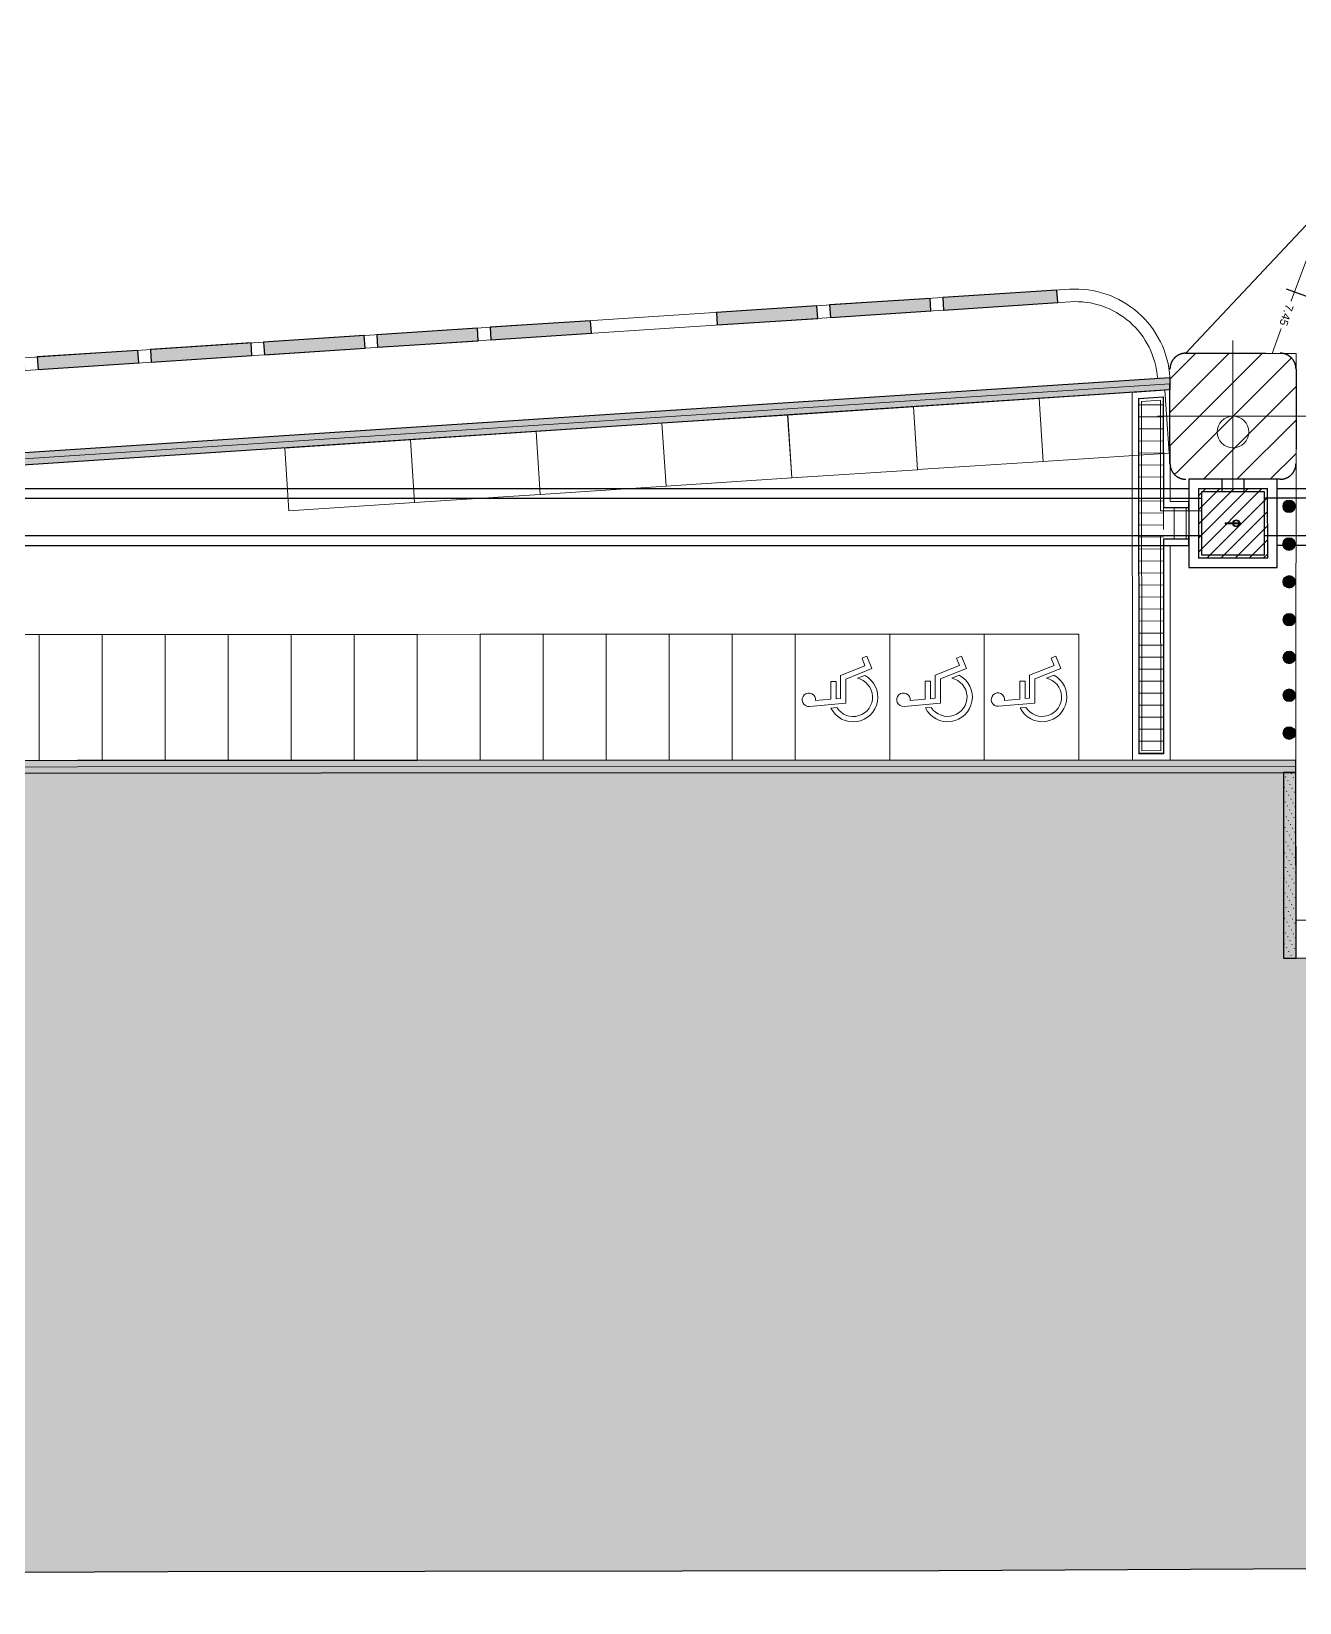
# Model space of a CAD drawing. Header units: millimetres. Extents: x -741734 to 900748, y -161760 to 44149.
# Drawn here: x -99879 to -79753, y -18580 to 6359 of the extents above; entities that cross this region are included whole.
import ezdxf

# ---------------------------------------------------------------- set-up
doc = ezdxf.new("R2010")
doc.units = ezdxf.units.MM
doc.header["$LTSCALE"] = 100
doc.header["$MEASUREMENT"] = 0
doc.linetypes.add('DASHDOT', pattern=[1, 0.5, -0.25, 0, -0.25])
doc.linetypes.add('DASHED', pattern=[19.05, 12.7, -6.35])
doc.layers.get('Defpoints').update_dxf_attribs({"color": 6, "lineweight": 0})
for name, color, linetype in [('0.BR.MEP DUONG TK', 3, 'Continuous'), ('4', 4, 'DASHED'), ('7', 7, 'Continuous'), ('L1-DRAINAGE-LONG_DITCH', 240, 'Continuous'), ('Layer1', 113, 'Continuous')]:
    doc.layers.add(name, color=color, linetype=linetype)
for name, color, linetype, lineweight in [('1', 1, 'Continuous', 18), ('3', 3, 'DASHDOT', 13), ('6', 6, 'Continuous', 18), ('8', 251, 'Continuous', 0), ('ANGLE', 6, 'Continuous', 9), ('ARC-PARKING', 2, 'Continuous', 5), ('ARC-VIEW', 90, 'Continuous', 5), ('BOLLARD', 221, 'Continuous', 5), ('hatch', 8, 'Continuous', 9), ('HTP-profile- REVISE1$0$8', 104, 'Continuous', 0), ('Trench', 30, 'Continuous', 15), ('trench cover', 74, 'Continuous', 0)]:
    doc.layers.add(name, color=color, linetype=linetype, lineweight=lineweight)
doc.layers.add('Defpoint', color=250, linetype='Continuous', plot=False)
doc.styles.get("Standard").update_dxf_attribs({"font": 'arial.ttf'})
pattern_1 = [(298.938725866, (-1343968799.43, -45579464.75), (87.513767946, 48.387399392), [10, -60])]

# ---------------------------------------------------------------- blocks, each defined once
blk = doc.blocks.new('bollard H')
at = {"layer": 'BOLLARD'}
h = blk.add_hatch(color=256, dxfattribs=at)
h.dxf.hatch_style = 1
h.set_gradient(color1=(128, 128, 128), tint=1, name='SPHERICAL')
edge = h.paths.add_edge_path()
edge.add_arc((0, 0), 0.1, -7.8306, 352.1694)
blk.add_circle((0, 0), 0.1, dxfattribs=at)
blk = doc.blocks.new('*U24')
at = {"layer": 'BOLLARD', "rotation": 7.830578339736208}
blk.add_blockref('bollard H', (0, 0), dxfattribs=at)
blk = doc.blocks.new('*U23')
at = {"layer": 'BOLLARD'}
for p in [(-0.49, 3.566), (-0.409, 2.972), (-0.327, 2.378), (-0.245, 1.783), (-0.163, 1.189), (-0.082, 0.594), (0, 0)]:
    blk.add_blockref('*U24', p, dxfattribs=at)
blk = doc.blocks.new('disable')
at = {"layer": '8'}
blk.add_lwpolyline([(0, 0), (1.5, 0), (1.5, 2), (0, 2)], close=True, dxfattribs=at)
blk = doc.blocks.new('A$C0FC06FC7')
for p, q in [((983, 1690), (815, 3615)), ((1125, 3293), (1196, 2492)), ((756, 2171), (730, 2478)), ((2267, 1690), (983, 1690)), ((2142, 2492), (1196, 2492)), ((1220, 2211), (1241, 1971)), ((2142, 2211), (1220, 2211)), ((2458, 1971), (1241, 1971)), ((2142, 2211), (2142, 2492)), ((2814, 314), (2267, 1690)), ((2971, 680), (2458, 1971)), ((2460, 695), (2306, 1083)), ((3363, 835), (2971, 680)), ((3467, 574), (3363, 835)), ((3467, 574), (2814, 314))]:
    blk.add_line(p, q)
for centre, radius, start, end in [((1169, 3645), 355, 263.02012, 184.99558), ((1306, 1306), 1306, 116.18724, 332.11531), ((1306, 1306), 1025, 122.42966, 347.44221)]:
    blk.add_arc(centre, radius, start, end)
blk = doc.blocks.new('disable space')
at = {"layer": '1', "rotation": 269.9901633688832}
blk.add_blockref('disable', (-2, 1.498), dxfattribs=at)
at = {"layer": '1', "xscale": 0.0003, "yscale": 0.0003, "zscale": 0.0003, "rotation": 359.990163368978}
blk.add_blockref('A$C0FC06FC7', (-1.391, 0.187), dxfattribs=at)
blk = doc.blocks.new('*U39')
at = {"layer": 'ARC-PARKING', "xscale": 1000, "yscale": 1000, "zscale": 1000, "rotation": 61.07028778851289}
blk.add_blockref('disable space', (1138, 513), dxfattribs=at)
blk = doc.blocks.new('*U40')
at = {"layer": '1'}
for p in [(-2626, 1451), (-1313, 726), (0, 0)]:
    blk.add_blockref('*U39', p, dxfattribs=at)
blk = doc.blocks.new('BIKE1X2')
at = {"layer": '8'}
blk.add_lwpolyline([(0, 0), (1, 0), (1, 2), (0, 2)], close=True, dxfattribs=at)
blk = doc.blocks.new('*U35')
at = {"layer": 'ARC-VIEW', "xscale": -1000, "yscale": 1000, "zscale": 1000, "rotation": 151.0973480734846}
blk.add_blockref('BIKE1X2', (46, 1117), dxfattribs=at)
blk = doc.blocks.new('*U36')
at = {"layer": '1'}
for p in [(-44648, 24650), (-43772, 24166), (-42897, 23683), (-42021, 23200), (-41146, 22716), (-40270, 22233), (-39395, 21750), (-38519, 21266), (-37644, 20783), (-36769, 20300), (-35893, 19816), (-35018, 19333), (-34142, 18850)]:
    blk.add_blockref('*U35', p, dxfattribs=at)
blk = doc.blocks.new('*U33')
at = {"layer": 'ARC-VIEW', "xscale": -1000, "yscale": 1000, "zscale": 1000, "rotation": 151.0973480734846}
blk.add_blockref('BIKE1X2', (46, 1117), dxfattribs=at)
blk = doc.blocks.new('*U34')
at = {"layer": '1'}
for p in [(5800, 10505), (4833, 8754), (3867, 7004), (2900, 5253), (1933, 3502), (967, 1751), (0, 0)]:
    blk.add_blockref('*U33', p, dxfattribs=at)
blk = doc.blocks.new('FD3')
at = {"layer": 'ANGLE', "flags": 128}
blk.add_lwpolyline([(-0.707, -2.455), (-1.107, -2.455), (-1.107, -0.694), (-1.497, -0.72), (-1.497, -6.352), (-1.107, -6.352), (-1.107, -2.945), (-0.707, -2.945)], dxfattribs=at)
at = {"layer": 'Trench', "ltscale": 5}
for p, q in [((-0.502, -2.5), (-0.702, -2.5)), ((-0.502, -2.9), (-0.702, -2.9))]:
    blk.add_line(p, q, dxfattribs=at)
at = {"layer": 'Trench', "flags": 128}
for points in [[(-0.707, -2.5), (-0.707, -2.35), (-1.002, -2.35), (-1.001, -0.582), (-1.602, -0.621), (-1.602, -6.457), (-1.002, -6.457), (-1.002, -3.05), (-0.707, -3.05), (-0.707, -2.9)], [(-0.707, -2.95), (-1.102, -2.95), (-1.102, -6.357), (-1.502, -6.357), (-1.502, -0.715), (-1.102, -0.689), (-1.102, -2.45), (-0.707, -2.45)]]:
    blk.add_lwpolyline(points, dxfattribs=at)
at = {"layer": 'Trench', "ltscale": 0.2}
blk.add_lwpolyline([(-0.707, -2.9), (-1.152, -2.9), (-1.152, -6.307), (-1.452, -6.307), (-1.452, -0.762), (-1.152, -0.742), (-1.152, -2.5), (-0.707, -2.5)], dxfattribs=at)

msp = doc.modelspace()

# ---------------------------------------------------------------- hatches: boundary and pattern name
at = {"layer": '8'}
h = msp.add_hatch(dxfattribs=at)
h.set_pattern_fill('ACAD_ISO07W100', color=256, scale=20, angle=-61.06127413)
h.set_pattern_definition(pattern_1)
edge = h.paths.add_edge_path()
edge.add_line((-111350.7209, 4119.635), (-111351.8295, 3919.9196))
edge.add_arc((-111355.5015, -880.079), 4800, 72.87918298, 89.956169, ccw=False)
edge.add_line((-109942.4412, 3707.2144), (-109883.6022, 3898.3634))
edge.add_arc((-111354.5779, -880.3635), 5000, 72.89071838, 89.95580188)
h.paths.add_polyline_path([(-108163.3671, 3368.4658), (-109692.4649, 3839.4859), (-109751.3039, 3648.3369), (-108222.2062, 3177.3168)])
h.paths.add_polyline_path([(-106443.1321, 2838.5682), (-107972.2299, 3309.5883), (-108031.0689, 3118.4392), (-106501.9712, 2647.4191)])
h.paths.add_polyline_path([(-104722.8971, 2308.6706), (-106251.9949, 2779.6907), (-106310.8339, 2588.5416), (-104781.7361, 2117.5215)])
h.paths.add_polyline_path([(-103002.662, 1778.7729), (-104531.7599, 2249.7931), (-104590.5989, 2058.644), (-103061.5011, 1587.6239)])
h.paths.add_polyline_path([(-101903.3805, 1440.1525), (-102811.5248, 1719.8954), (-102870.3639, 1528.7464), (-101962.2196, 1249.0035)])
edge = h.paths.add_edge_path()
edge.add_line((-101712.2241, 1381.2691), (-101771.1016, 1190.1319))
edge.add_arc((-100299.1637, 5968.5625), 5000, 252.87918298, 273.75378881)
edge.add_line((-99971.8182, 979.2895), (-99984.912, 1178.8604))
edge.add_arc((-100299.1637, 5968.5625), 4800, 252.87918299, 273.75378881, ccw=False)
h.paths.add_polyline_path([(-99785.3411, 1191.9542), (-99772.2473, 992.3833), (-98175.6799, 1097.1339), (-98188.7737, 1296.7048)])
h.paths.add_polyline_path([(-97989.2028, 1309.7987), (-97976.109, 1110.2277), (-96379.5416, 1214.9783), (-96392.6355, 1414.5492)])
h.paths.add_polyline_path([(-96193.0645, 1427.6431), (-96179.9707, 1228.0721), (-94583.4034, 1332.8227), (-94596.4972, 1532.3936)])
h.paths.add_polyline_path([(-94396.9263, 1545.4875), (-94383.8324, 1345.9165), (-92787.2651, 1450.6671), (-92800.3589, 1650.238)])
h.paths.add_polyline_path([(-92600.788, 1663.3319), (-92587.6942, 1463.761), (-90991.1268, 1568.5115), (-91004.2206, 1768.0825)])
h.paths.add_polyline_path([(-90804.6497, 1781.1763), (-90791.5559, 1581.6054)])
h.paths.add_polyline_path([(-89008.5114, 1899.0207), (-88995.4176, 1699.4498), (-87398.8503, 1804.2003), (-87411.9441, 2003.7713)])
h.paths.add_polyline_path([(-87212.3732, 2016.8651), (-87199.2793, 1817.2942), (-85602.712, 1922.0448), (-85615.8058, 2121.6157)])
h.paths.add_polyline_path([(-85416.2349, 2134.7095), (-85403.1411, 1935.1386), (-83591.2323, 2054.0177), (-83604.3261, 2253.5886)])
h = msp.add_hatch(dxfattribs=at)
h.set_pattern_fill('ACAD_ISO07W100', color=256, scale=20, angle=-61.06127413)
h.set_pattern_definition([(298.938725866, (-1344009432.24, -45328394.97), (87.513767946, 48.387399392), [10, -60])])
h.paths.add_polyline_path([(-110826.407, 2619.2301), (-155646.1032, 2653.8042), (-157361.289, 2666.0756), (-157361.2034, 2466.0699), (-155646.8957, 2453.8047), (-131268.6424, 2434.9993), (-131269.2156, 2134.9996), (-130669.0449, 2134.5366), (-130668.8134, 2434.5366), (-110856.5882, 2419.2533), (-103243.2643, 74.0609), (-103331.9072, -212.5444), (-102758.3322, -389.2272), (-102670.016, -102.5214), (-101068.3939, -595.8817), (-81809.7501, 667.6755), (-81809.7501, 868.1055), (-101044.7253, -393.8988)])
h.paths.add_polyline_path([(-130786.4927, 2202.268), (-131151.3689, 2202.268), (-131151.1493, 2567.2679), (-130786.273, 2567.2679)], flags=16)
h.paths.add_polyline_path([(-103199.5796, -182.6764), (-103092.1282, 166.149), (-102743.3027, 58.6976), (-102850.7542, -290.1279)], flags=16)
h = msp.add_hatch(dxfattribs=at)
h.set_pattern_fill('ANSI31', color=256, scale=50, angle=-61.00497395)
h.set_pattern_definition([(45.05548, (22074.88, -3221.12), (-112.36184, 112.14446), [])])
h.paths.add_polyline_path([(-81354.4427, -904.5966), (-80264.7574, -903.5415), (-80263.702, -1993.541), (-81353.3873, -1994.5961)])
h = msp.add_hatch(color=256, dxfattribs=at)
h.dxf.hatch_style = 1
edge = h.paths.add_edge_path()
edge.add_arc((-80929.0723, -1449.185), 6, 0, 360)
h = msp.add_hatch(color=256, dxfattribs=at)
h.dxf.hatch_style = 1
edge = h.paths.add_edge_path()
edge.add_arc((-80829.0724, -1449.0882), 6, 0, 360)
h = msp.add_hatch(color=256, dxfattribs=at)
h.dxf.hatch_style = 1
edge = h.paths.add_edge_path()
edge.add_arc((-80759.0724, -1449.0204), 57, 0, 360)
edge = h.paths.add_edge_path(flags=17)
edge.add_arc((-80759.0724, -1449.0204), 43, 0, 360)
h = msp.add_hatch(color=256, dxfattribs=at)
h.dxf.hatch_style = 1
edge = h.paths.add_edge_path()
edge.add_arc((-80789.0724, -1449.0494), 6, 0, 360)
h = msp.add_hatch(color=256, dxfattribs=at)
h.dxf.hatch_style = 1
edge = h.paths.add_edge_path()
edge.add_arc((-80789.0724, -1449.0494), 6, 0, 360)
h = msp.add_hatch(color=256, dxfattribs=at)
h.dxf.hatch_style = 1
edge = h.paths.add_edge_path()
edge.add_arc((-80689.0724, -1448.9526), 6, 0, 360)
h = msp.add_hatch(dxfattribs=at)
h.set_pattern_fill('ACAD_ISO07W100', color=256, scale=20, angle=-61.06127413)
h.set_pattern_definition(pattern_1)
h.paths.add_polyline_path([(-157155.453, -5229.3479), (-157155.3674, -5429.3501), (-79810.5164, -5406.3633), (-79810.6564, -5206.3631)])
h = msp.add_hatch(dxfattribs=at)
h.set_pattern_fill('ACAD_ISO07W100', color=256, scale=20, angle=-61.06127413)
h.set_pattern_definition([(298.938725866, (-1343969006.4, -45579464.75), (87.513767946, 48.387399392), [10, -60])])
h.paths.add_polyline_path([(-80007.86, -8349.9999), (-79807.8599, -8349.9999), (-79810.5165, -5406.3112), (-80010.5165, -5406.4237)])
at = {"layer": 'hatch'}
h = msp.add_hatch(dxfattribs=at)
h.set_pattern_fill('ANSI31', color=256, scale=3000, angle=-0.00000234, style=0)
h.set_pattern_definition([(45, (-80809.75, 250.93), (-265.17, 265.17), [])])
edge = h.paths.add_edge_path()
edge.add_line((-81809.7501, -499.0691), (-81809.7501, 1000.9309))
edge.add_arc((-81559.7501, 1000.9309), 250, 89.99999762, 179.99999762, ccw=False)
edge.add_line((-81559.7501, 1250.9309), (-80059.7501, 1250.9309))
edge.add_arc((-80059.7501, 1000.9309), 250, -0.00000238, 89.99999762, ccw=False)
edge.add_line((-79809.7501, 1000.9308), (-79809.7501, -499.0692))
edge.add_arc((-80059.7501, -499.0691), 250, 269.99999763, 359.99999763, ccw=False)
edge.add_line((-80059.7502, -749.0691), (-81559.7502, -749.0691))
edge.add_arc((-81559.7501, -499.0691), 250, 179.9999977, 269.9999977, ccw=False)
h = msp.add_hatch(dxfattribs=at)
h.set_pattern_fill('ANSI31', color=256, scale=60, angle=253.99502605)
h.set_pattern_definition([(0.05548, (-12264.13, -5217.75), (-0.18445, 190.4999), [])])
h.paths.add_polyline_path([(-82305.7959, 529.9042), (-81915.8209, 555.4904), (-81910.3456, -5101.7142), (-82300.3452, -5102.0918)])
h = msp.add_hatch(dxfattribs=at)
h.set_pattern_fill('ANSI31', color=256, scale=60, angle=163.99502606)
h.set_pattern_definition([(270.05548, (-85868.9, -67574.78), (190.4999, 0.18445), [])])
h.paths.add_polyline_path([(-81514.1652, -1204.8002), (-81513.7876, -1694.8), (-81913.7392, -1695.1871), (-81914.1167, -1205.1872)])

# ---------------------------------------------------------------- linework, layer by layer
msp.add_lwpolyline([(-131268.7303, 2434.9993), (-155646.8957, 2453.8047), (-157361.2034, 2466.0699), (-157361.289, 2666.0756), (-155646.1032, 2653.8042), (-110826.407, 2619.2301), (-101044.7253, -393.8988), (-81809.7501, 868.1055), (-81809.7501, 667.6755), (-101068.3939, -595.8817), (-102669.7931, -102.59)])
at = {"flags": 128}
for points in [[(-85416.2349, 2134.7095), (-85403.1411, 1935.1386), (-83591.2323, 2054.0177), (-83604.3261, 2253.5886)], [(-89008.5114, 1899.0207), (-88995.4176, 1699.4498), (-87398.8503, 1804.2003), (-87411.9441, 2003.7713)], [(-87212.3732, 2016.8651), (-87199.2793, 1817.2942), (-85602.712, 1922.0448), (-85615.8058, 2121.6157)], [(-92600.788, 1663.3319), (-92587.6942, 1463.761), (-90991.1268, 1568.5115), (-91004.2206, 1768.0825)], [(-96193.0645, 1427.6431), (-96179.9707, 1228.0721), (-94583.4034, 1332.8227), (-94596.4972, 1532.3936)], [(-94396.9263, 1545.4875), (-94383.8324, 1345.9165), (-92787.2651, 1450.6671), (-92800.3589, 1650.238)], [(-99785.3411, 1191.9542), (-99772.2473, 992.3833), (-98175.6799, 1097.1339), (-98188.7737, 1296.7048)], [(-97989.2028, 1309.7987), (-97976.109, 1110.2277), (-96379.5416, 1214.9783), (-96392.6355, 1414.5492)], [(-157155.453, -5229.3479), (-157155.3674, -5429.3501), (-79810.5164, -5406.3633), (-79810.6564, -5206.3631)], [(-80010.5165, -5406.4237), (-80007.6663, -8349.9997), (-79808.0535, -8350), (-79810.5165, -5406.3112)]]:
    msp.add_lwpolyline(points, close=True, dxfattribs=at)
at = {"layer": '0.BR.MEP DUONG TK', "ltscale": 5, "flags": 128}
msp.add_lwpolyline([(-196956.3267, -5298.565), (-196956.3267, -18579.7374), (-139471.2672, -18078.3632), (-139342.5853, -17748.9683), (-138410.431, -17744.346), (-138283.2669, -18069.4018), (-130462.7945, -18092.1145), (-121424.2476, -18075.5254), (-110385.0071, -18089.693), (-105951.584, -18099.7278), (-105907.728, -17786.3819), (-104963.7338, -17786.6399), (-104744.0227, -18119.9446), (-97713.5826, -18088.1244), (-85474.8308, -18068.6831), (-76501.5882, -18020.7836), (-76484.8127, -17842.3919), (-75462.5817, -17818.8174), (-75309.2747, -18040.2897), (-65750.3771, -18007.9496), (-54829.8753, -17997.4978)], dxfattribs=at)
at = {"layer": '1', "ltscale": 0.1, "flags": 128}
for points in [[(-157258.9664, -828.4336), (-157260.3712, 2565.3511), (-110841.4976, 2519.2417), (-101056.5596, -494.8903), (-81809.7501, 767.8905)], [(-157155.4101, -5329.598), (-79810.5864, -5306.3632)]]:
    msp.add_lwpolyline(points, dxfattribs=at)
at = {"layer": '1'}
for centre, radius in [((-80929.0723, -1449.185), 6), ((-80829.0724, -1449.0882), 6), ((-80759.0724, -1449.0204), 57), ((-80759.0724, -1449.0204), 50), ((-80759.0724, -1449.0204), 43), ((-80789.0724, -1449.0494), 6), ((-80789.0724, -1449.0494), 6), ((-80689.0724, -1448.9526), 6)]:
    msp.add_circle(centre, radius, dxfattribs=at)
at = {"layer": '3'}
for p, q in [((-80829.0782, -1443.0882), (-80789.0782, -1443.0494)), ((-80829.0666, -1455.0882), (-80789.0666, -1455.0494))]:
    msp.add_line(p, q, dxfattribs=at)
at = {"layer": '4'}
msp.add_lwpolyline([(-81809.7501, -499.0691), (-81809.7501, 1000.9309, -0.4142135624), (-81559.7501, 1250.9309), (-80059.7501, 1250.9309, -0.4142135624), (-79809.7501, 1000.9308), (-79809.7501, -499.0692, -0.4142135624), (-80059.7502, -749.0691), (-81559.7502, -749.0691, -0.4142135624)], format="xyb", close=True, dxfattribs=at)
at = {"layer": '6', "ltscale": 3}
for points in [[(-80809.7501, 1450.9309), (-80809.7502, -949.0691)], [(-82009.7501, 250.9309), (-79609.7501, 250.9308)]]:
    msp.add_lwpolyline(points, dxfattribs=at)
at = {"layer": '7'}
for p, q in [((-80984.593, -749.2384), (-80984.3993, -949.2383)), ((-80634.3995, -948.8994), (-80634.5931, -748.8995))]:
    msp.add_line(p, q, dxfattribs=at)
msp.add_lwpolyline([(-81308.4309, -1949.5525), (-80308.7456, -1948.5846), (-80309.7138, -948.585), (-81309.3992, -949.553)], close=True, dxfattribs=at)
at = {"layer": '8', "ltscale": 10}
for p, q in [((-80829.0782, -1443.0882), (-80929.0781, -1443.185)), ((-80829.0666, -1455.0882), (-80929.0665, -1455.185)), ((-80689.0782, -1442.9526), (-80789.0782, -1443.0494)), ((-80689.0666, -1454.9526), (-80789.0666, -1455.0494))]:
    msp.add_line(p, q, dxfattribs=at)
at = {"layer": '8', "elevation": 7450}
msp.add_lwpolyline([(-79295.5888, 3659.8584), (-79309.3874, 3621.4573), (-79353.8317, 3501.5495), (-79456.3222, 3229.0335), (-79642.2245, 2735.0318), (-79915.9872, 1998.2198), (-80185.6477, 1249.5062)], dxfattribs=at)
at = {"layer": 'Defpoint'}
msp.add_line((-79966.394, 2270.9009, 7440), (-79468.1954, 2096.0234, 7440), dxfattribs=at)
at = {"layer": 'Defpoints'}
for points in [[(-81809.7501, 868.1055, 0.4142173861), (-83404.7552, 2266.6824), (-99984.912, 1178.8604, -0.0913353645), (-101712.2241, 1381.2691), (-109882.6401, 3898.0671, 0.0746490043), (-111350.7209, 4119.635)], [(-111351.8295, 3919.9196, -0.0746506151), (-109942.4412, 3707.2144), (-101771.1016, 1190.1319, 0.0913353645), (-99971.8182, 979.2895), (-83391.6614, 2067.1115, -0.4142173861), (-82009.321, 855.0117)]]:
    msp.add_lwpolyline(points, format="xyb", dxfattribs=at)
at = {"layer": 'Defpoints', "ltscale": 0.5}
msp.add_circle((-80809.7501, 0.9309), 250, dxfattribs=at)
at = {"layer": 'hatch'}
msp.add_line((-81913.7867, -1546.2297), (-81914.1641, -1156.2299), dxfattribs=at)
at = {"layer": 'L1-DRAINAGE-LONG_DITCH', "ltscale": 0.1}
for p, q in [((-79276.5447, -899.0692), (-80109.7617, -899.0691)), ((-79619.2714, -1799.0692), (-80108.8903, -1799.0691))]:
    msp.add_line(p, q, dxfattribs=at)
for points in [[(-81509.4482, -899.0691), (-113289.7615, -899.0678)], [(-113289.6164, -1048.8551), (-81509.3029, -1049.0684)], [(-81509.3029, -1049.0684), (-81309.3028, -1049.0698)], [(-80109.6164, -1049.0691), (-80309.6165, -1049.0691)], [(-73050.0003, -6646.5097), (-79333.6658, -1049.0692), (-80109.6164, -1049.0691)], [(-81508.722, -1649.0684), (-113289.0355, -1648.8551)], [(-81308.7219, -1649.0698), (-81508.722, -1649.0684)], [(-80109.0355, -1649.0691), (-80309.0356, -1649.0691)], [(-73050.0004, -7450.0418), (-79562.1503, -1649.0692), (-80109.0355, -1649.0691)], [(-113288.8903, -1798.8551), (-81508.5767, -1799.0684)]]:
    msp.add_lwpolyline(points, dxfattribs=at)
at = {"layer": 'Layer1'}
for points in [[(-81508.2372, -2149.7461), (-80108.552, -2148.3908), (-80109.9076, -748.3915), (-81509.5927, -749.7467)], [(-81358.3825, -1999.6009), (-80258.6972, -1998.5361), (-80259.7623, -898.5367), (-81359.4476, -899.6014)]]:
    msp.add_lwpolyline(points, close=True, dxfattribs=at)
at = {"layer": 'Trench', "flags": 128}
msp.add_lwpolyline([(-70339.0186, -7750.0008), (-79808.6345, -7750.001), (-79808.0535, -8350), (-69738.4375, -8349.9999)], dxfattribs=at)
at = {"layer": 'trench cover'}
msp.add_lwpolyline([(-81353.3873, -1994.5961), (-80263.702, -1993.541), (-80264.7574, -903.5415), (-81354.4427, -904.5966)], close=True, dxfattribs=at)

# ---------------------------------------------------------------- block references
at = {"layer": '1'}
for name, p, rotation in [('*U36', (-139256.6787, -4224.9631), 208.9206931592646), ('*U34', (-82854.7036, 98.0398), 122.6565184736573), ('*U40', (-84007.0326, -4205.9576), 28.97553210078646)]:
    msp.add_blockref(name, p, dxfattribs=dict(at, rotation=rotation))
at = {"layer": 'BOLLARD', "xscale": 999.9999999999993, "yscale": 999.9999999999993, "zscale": 999.9999999999993, "rotation": 352.2054049080617}
msp.add_blockref('*U23', (-79917.6342, -4777.9454), dxfattribs=at)
at = {"layer": 'Trench', "xscale": 1000.000000000001, "yscale": 1000.000000000001, "zscale": 1000.000000000001, "rotation": 0.05547705196201144}
msp.add_blockref('FD3', (-80809.7631, 1250.9463), dxfattribs=at)

# ---------------------------------------------------------------- next in the draw order: texts
at = {"layer": '8', "insert": (-79961.4997, 1856.6417, 14900), "char_height": 127, "width": 390.918095, "attachment_point": 5, "rotation": 251.42757335, "bg_fill": 3, "box_fill_scale": 1.25, "bg_fill_color": 256, "bg_fill_true_color": 13158600, "bg_fill_transparency": 0}
msp.add_mtext('7.45', dxfattribs=at)

# ---------------------------------------------------------------- next in the draw order: hatches: boundary and pattern name
at = {"layer": 'HTP-profile- REVISE1$0$8'}
h = msp.add_hatch(dxfattribs=at)
h.set_pattern_fill('GRASS', color=256, scale=20, angle=-61.06127413)
h.set_pattern_definition([(90, (-64126.57, -138841.7), (-359.21024, 359.21024), [95.25, -623.1705]), (45, (-64126.57, -138841.7), (-359.2102, 359.2102), [95.25, -412.75]), (135, (-64126.57, -138841.7), (-359.2102, -359.2102), [95.25, -412.75])])
edge = h.paths.add_edge_path()
edge.add_line((68850, -1949.0818), (68850, -4450))
edge.add_line((68850, -4450), (69300, -4450))
edge.add_line((69300, -4450), (69300, -5550))
edge.add_line((69300, -5550), (68850, -5550))
edge.add_line((68850, -5550), (68850, -7949.9509))
edge.add_line((68850, -7949.9509), (68000.0013, -7949.9729))
edge.add_line((68000.0013, -7949.9729), (56700.1232, -7949.9729))
edge.add_line((56700.1232, -7949.9729), (7000.0002, -7950))
edge.add_line((7000.0002, -7950), (-39298.7603, -7950))
edge.add_line((-39298.7603, -7950), (-42594.817, -7993.2995))
edge.add_line((-42594.817, -7993.2995), (-79800.696, -8349.9997))
edge.add_line((-79800.696, -8349.9997), (-79803.5461, -5406.4237))
edge.add_line((-79803.5461, -5406.4237), (-157357.8229, -5429.8706))
edge.add_line((-157357.8229, -5429.8706), (-158977.6445, -5431.8967))
edge.add_arc((-158815.9808, 2421.9588), 7855.5191, 197.46076613, 268.82079016, ccw=False)
edge.add_line((-166309.5383, 64.8894), (-166698.5461, 1301.617))
edge.add_arc((-170323.4522, 161.4168), 3800, 17.46076616, 90.03043667)
edge.add_line((-170325.4708, 3961.4163), (-172485.1187, 3960.2691))
edge.add_line((-172485.1187, 3960.2691), (-178024.462, 3957.6883))
edge.add_line((-178024.462, 3957.6883), (-183678.4446, 3974.5449))
edge.add_line((-183678.4446, 3974.5449), (-188659.6757, 3964.2477))
edge.add_arc((-187641.1385, -4036.378), 8065.1987, 97.25513817, 123.00920947)
edge.add_arc((-184124.3874, -7586.8459), 12998.0762, 127.48740398, 158.39360384)
edge.add_arc((-186482.1962, -6236.7796), 10316.0666, 160.54347671, 174.899449)
edge.add_line((-196757.4133, -5319.6413), (-196956.3267, -5298.565))
edge.add_line((-196956.3267, -5298.565), (-196956.3267, -18579.7374))
edge.add_line((-196956.3267, -18579.7374), (-139471.2672, -18078.3632))
edge.add_line((-139471.2672, -18078.3632), (-139342.5853, -17748.9683))
edge.add_line((-139342.5853, -17748.9683), (-138410.431, -17744.346))
edge.add_line((-138410.431, -17744.346), (-138283.2669, -18069.4018))
edge.add_line((-138283.2669, -18069.4018), (-130462.7945, -18092.1145))
edge.add_line((-130462.7945, -18092.1145), (-121424.2476, -18075.5254))
edge.add_line((-121424.2476, -18075.5254), (-110385.0071, -18089.693))
edge.add_line((-110385.0071, -18089.693), (-105951.584, -18099.7278))
edge.add_line((-105951.584, -18099.7278), (-105907.728, -17786.3819))
edge.add_line((-105907.728, -17786.3819), (-104963.7338, -17786.6399))
edge.add_line((-104963.7338, -17786.6399), (-104744.0227, -18119.9446))
edge.add_line((-104744.0227, -18119.9446), (-97713.5826, -18088.1244))
edge.add_line((-97713.5826, -18088.1244), (-85474.8308, -18068.6831))
edge.add_line((-85474.8308, -18068.6831), (-76501.5882, -18020.7836))
edge.add_line((-76501.5882, -18020.7836), (-76484.8127, -17842.3919))
edge.add_line((-76484.8127, -17842.3919), (-75462.5817, -17818.8174))
edge.add_line((-75462.5817, -17818.8174), (-75309.2747, -18040.2897))
edge.add_line((-75309.2747, -18040.2897), (-65750.3771, -18007.9496))
edge.add_line((-65750.3771, -18007.9496), (-54829.8753, -17997.4978))
edge.add_line((-54829.8753, -17997.4978), (-42929.6937, -17965.4213))
edge.add_line((-42929.6937, -17965.4213), (-37783.6806, -17951.5504))
edge.add_line((-37783.6806, -17951.5504), (-22493.187, -17954.2103))
edge.add_line((-22493.187, -17954.2103), (-17500.2589, -17942.8428))
edge.add_line((-17500.2589, -17942.8428), (-9109.3166, -17949.5175))
edge.add_line((-9109.3166, -17949.5175), (-123.7202, -17940.4945))
edge.add_line((-123.7202, -17940.4945), (12177.6804, -17920.6943))
edge.add_line((12177.6804, -17920.6943), (12357.9401, -17734.1831))
edge.add_line((12357.9401, -17734.1831), (13252.9381, -17707.8258))
edge.add_line((13252.9381, -17707.8258), (13377.1501, -17907.6767))
edge.add_line((13377.1501, -17907.6767), (22399.5116, -17921.7475))
edge.add_line((22399.5116, -17921.7475), (31663.3673, -17919.9891))
edge.add_line((31663.3673, -17919.9891), (41867.3461, -17911.4876))
edge.add_line((41867.3461, -17911.4876), (41908.2688, -17559.7699))
edge.add_line((41908.2688, -17559.7699), (42890.6763, -17536.5033))
edge.add_line((42890.6763, -17536.5033), (42933.4869, -17932.1955))
edge.add_line((42933.4869, -17932.1955), (50052.7049, -17947.2737))
edge.add_line((50052.7049, -17947.2737), (62066.5902, -17934.4681))
edge.add_line((62066.5902, -17934.4681), (71332.0619, -17950.099))
edge.add_line((71332.0619, -17950.099), (74065.619, -17919.5927))
edge.add_line((74065.619, -17919.5927), (86328.3585, -17949.7357))
edge.add_line((86328.3585, -17949.7357), (98127.983, -17886.2812))
edge.add_line((98127.983, -17886.2812), (101206.1641, -17898.3344))
edge.add_line((101206.1641, -17898.3344), (101369.8773, -17776.9632))
edge.add_line((101369.8773, -17776.9632), (102339.3316, -17819.1352))
edge.add_line((102339.3316, -17819.1352), (102410.2364, -17866.7745))
edge.add_line((102410.2364, -17866.7745), (109120.3273, -17892.098))
edge.add_line((109120.3273, -17892.098), (171537.0929, -17863.0538))
edge.add_line((171537.0929, -17863.0538), (171523.1638, 4316.1784))
edge.add_line((171523.1638, 4316.1784), (156704.6889, 4327.9527))
edge.add_line((156704.6889, 4327.9527), (99139.2127, 4291.8001))
edge.add_line((99139.2127, 4291.8001), (86385.8952, 5182.8854))
edge.add_arc((86125.5368, 189.6686), 5000, 87.01516288, 135.39976315)
edge.add_line((82565.4211, 3700.4486), (79990.0897, 1088.927))
edge.add_arc((72727.4537, 8250.9182), 10200, -89.99999999, -44.60023681, ccw=False)
edge.add_line((72727.4537, -1949.0818), (71500, -1949.0818))
edge.add_line((71500, -1949.0818), (68850, -1949.0818))

# ---------------------------------------------------------------- next in the draw order: linework, layer by layer
at = {"layer": '8', "flags": 128}
msp.add_lwpolyline([(-69813.232, 6002.9388), (-77408.9987, 5666.7319), (-81561.0893, 1249.5062), (-79809.7502, 1249.5062), (-79810.4769, -5406.4843), (-79808.5949, -7750.1741), (-73050, -7750)], dxfattribs=at)

doc.saveas('drawing.dxf')
